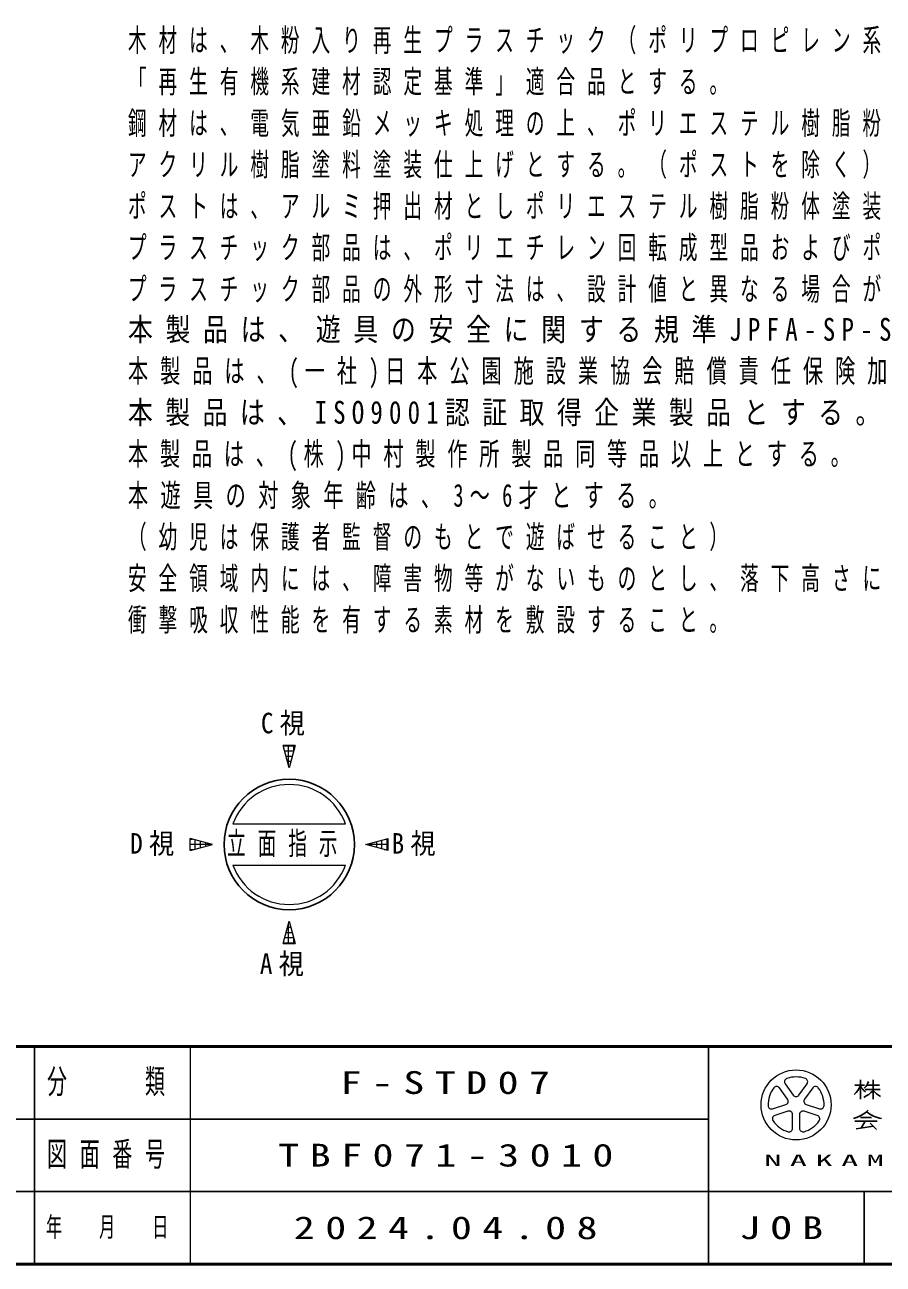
# Model space of a CAD drawing. Units: millimetres on the paper. Extents: x -385 to 0, y -594 to 267.
# Drawn here: x -135.9 to -53.2, y 0 to 119.5 of the extents above; entities that cross this region are included whole.
import ezdxf

# ---------------------------------------------------------------- set-up
doc = ezdxf.new("R2010")
doc.units = ezdxf.units.MM
doc.layers.add('LY_1', color=7, linetype='Continuous', lineweight=25)
doc.styles.add('ＭＳ ゴシック', font='')
doc.styles.get('ＭＳ ゴシック').set_extended_font_data('MS Gothic')

msp = doc.modelspace()

# ---------------------------------------------------------------- linework, layer by layer
at = {"layer": 'LY_1', "lineweight": 13}
for p, q in [((-109.867, 50.023), (-111.025, 50.023)), ((-110.446, 47.863), (-111.025, 50.023)), ((-111.018, 50), (-109.873, 50)), ((-111, 49.931), (-111, 50.023)), ((-110.884, 49.5), (-110.007, 49.5)), ((-110.5, 48.065), (-110.5, 50.023)), ((-109.867, 50.023), (-110.446, 47.863)), ((-110, 49.527), (-110, 50.023)), ((-110.75, 49), (-110.141, 49)), ((-110.616, 48.5), (-110.275, 48.5)), ((-110.482, 48), (-110.409, 48)), ((-115.875, 42.477), (-105.017, 42.477)), ((-119.991, 39.899), (-119.991, 41.056)), ((-117.831, 40.477), (-119.991, 41.056)), ((-119.991, 41), (-119.782, 41)), ((-119.5, 40.03), (-119.5, 40.925)), ((-119, 40.164), (-119, 40.791)), ((-118.5, 40.298), (-118.5, 40.657)), ((-103.06, 40.477), (-100.9, 41.056)), ((-102, 40.193), (-102, 40.761)), ((-101.5, 40.059), (-101.5, 40.895)), ((-101.11, 41), (-100.9, 41)), ((-101, 39.925), (-101, 41.029)), ((-100.9, 39.899), (-100.9, 41.056)), ((-119.991, 40.5), (-117.916, 40.5)), ((-119.991, 39.899), (-117.831, 40.477)), ((-119.991, 40), (-119.613, 40)), ((-118, 40.432), (-118, 40.523)), ((-100.9, 39.899), (-103.06, 40.477)), ((-103, 40.461), (-103, 40.494)), ((-102.976, 40.5), (-100.9, 40.5)), ((-102.5, 40.327), (-102.5, 40.627)), ((-101.278, 40), (-100.9, 40)), ((-115.875, 38.477), (-105.017, 38.477)), ((-111.025, 30.932), (-110.446, 33.092)), ((-110.604, 32.5), (-110.287, 32.5)), ((-110.5, 30.932), (-110.5, 32.889)), ((-110.47, 33), (-110.421, 33)), ((-110.446, 33.092), (-109.867, 30.932)), ((-110.872, 31.5), (-110.019, 31.5)), ((-110.738, 32), (-110.153, 32)), ((-110, 30.932), (-110, 31.428)), ((-111.025, 30.932), (-109.867, 30.932)), ((-111.006, 31), (-109.885, 31)), ((-111, 30.932), (-111, 31.023)), ((-120, 21), (-120, 0)), ((-62.39, 15.917), (-63.175, 16.997)), ((-62.629, 17.393), (-61.844, 16.313)), ((-61.298, 16.313), (-60.513, 17.393)), ((-59.967, 16.997), (-60.752, 15.917)), ((-63.828, 14.985), (-62.559, 15.397)), ((-62.35, 14.755), (-63.62, 14.343)), ((-61.908, 13.099), (-61.908, 14.434)), ((-61.233, 14.434), (-61.233, 13.099)), ((-59.522, 14.343), (-60.792, 14.755)), ((-60.583, 15.397), (-59.313, 14.985))]:
    msp.add_line(p, q, dxfattribs=at)
at = {"layer": 'LY_1', "lineweight": 50}
for p, q in [((-385, 21), (0, 21)), ((-385, 0), (0, 0))]:
    msp.add_line(p, q, dxfattribs=at)
at = {"layer": 'LY_1', "color": 211}
for p, q in [((-135, 21), (-135, 0)), ((-70, 21), (-70, 0)), ((-187.5, 14), (-70, 14)), ((-242.5, 7), (0, 7))]:
    msp.add_line(p, q, dxfattribs=at)
at = {"layer": 'LY_1'}
for p, q in [((-55.901, 17.253), (-54.956, 17.253)), ((-55.361, 17.793), (-55.361, 15.903)), ((-54.915, 16.848), (-53.471, 16.848)), ((-54.769, 17.253), (-53.525, 17.253)), ((-54.146, 17.793), (-54.146, 15.903)), ((-55.901, 13.784), (-53.741, 13.784)), ((-55.765, 13.067), (-54.113, 13.304)), ((-55.361, 14.148), (-54.281, 14.148)), ((-54.899, 13.784), (-55.289, 13.136)), ((-54.416, 13.607), (-53.81, 13.001)), ((-55, 7), (-55, 0))]:
    msp.add_line(p, q, dxfattribs=at)
msp.add_circle((-110.446, 40.477), 6.286, dxfattribs=at)
at = {"layer": 'LY_1', "lineweight": 13}
msp.add_circle((-61.571, 15.363), 3.375, dxfattribs=at)
for centre, radius, start, end in [((-110.446, 40.477), 5.786, 20.22325, 159.77675), ((-110.446, 40.477), 5.786, 200.22325, 339.77675), ((-61.571, 15.363), 2.7, 70.60155, 109.39847), ((-61.571, 15.363), 2.7, 142.60154, 181.39846), ((-63.448, 16.798), 0.338, 35.99999, 142.60154), ((-62.356, 17.592), 0.338, 109.39847, 215.99997), ((-60.786, 17.592), 0.338, 324, 70.60155), ((-59.694, 16.798), 0.338, 37.39846, 143.99995), ((-61.571, 15.363), 2.7, 358.60155, 37.39847), ((-62.663, 15.718), 0.338, 287.99998, 35.99999), ((-61.571, 16.512), 0.338, 215.99998, 324), ((-60.479, 15.718), 0.338, 143.99996, 251.99999), ((-63.933, 15.306), 0.338, 181.39848, 287.99997), ((-62.246, 14.434), 0.338, 359.99997, 107.99999), ((-60.896, 14.434), 0.338, 71.99997, 179.99999), ((-59.209, 15.306), 0.338, 252.00001, 358.60156), ((-63.516, 14.022), 0.338, 107.99999, 214.60154), ((-61.571, 15.363), 2.7, 214.60156, 253.39848), ((-61.571, 15.363), 2.7, 286.60155, 325.39847), ((-59.626, 14.022), 0.338, 325.39847, 71.99996), ((-62.246, 13.099), 0.338, 253.39847, 359.99997), ((-60.896, 13.099), 0.338, 179.99999, 286.60154)]:
    msp.add_arc(centre, radius, start, end, dxfattribs=at)
at = {"layer": 'LY_1'}
for centre, radius, start, end in [((-57.466, 18.084), 2.285, 311.36185, 337.13638), ((-53.383, 18.427), 2.345, 212.50346, 230.00631), ((-56.374, 18.818), 3.034, 295.86917, 317.23867), ((-56.002, 18.047), 1.467, 313.72108, 343.54317), ((-51.918, 18.818), 3.034, 222.76131, 240.10806), ((-56.898, 17.257), 3.32, 285.11261, 313.40619), ((-52.77, 17.194), 3.192, 231.17281, 259.75506)]:
    msp.add_arc(centre, radius, start, end, dxfattribs=at)

# ---------------------------------------------------------------- texts
at = {"layer": 'LY_1', "style": 'ＭＳ ゴシック'}
for s, insert, char_height, attachment_point in [('\\T1.64;\\W0.6;木材は、木粉入り再生プラスチック（ポリプロピレン系、色：サンディーブラウン）とし、', (-126, 119.16), 2.199, 1), ('\\T1.64;\\W0.6;「再生有機系建材認定基準」適合品とする。', (-126, 115.16), 2.199, 1), ('\\T1.64;\\W0.6;鋼材は、電気亜鉛メッキ処理の上、ポリエステル樹脂粉体塗装または', (-126, 111.16), 2.199, 1), ('\\T1.64;\\W0.6;アクリル樹脂塗料塗装仕上げとする。（ポストを除く）', (-126, 107.16), 2.199, 1), ('\\T1.64;\\W0.6;ポストは、アルミ押出材としポリエステル樹脂粉体塗装仕上げとする。', (-126, 103.16), 2.199, 1), ('\\T1.64;\\W0.6;プラスチック部品は、ポリエチレン回転成型品およびポリエチレン板とする。', (-126, 99.16), 2.199, 1), ('\\T1.64;\\W0.6;プラスチック部品の外形寸法は、設計値と異なる場合があります。', (-126, 95.16), 2.199, 1), ('\\T1.51;\\W0.8;本製品は、遊具の安全に関する規準JPFA-SP-S:2024適合製品とする。', (-126, 91.257), 2.199, 1), ('\\T1.59;\\W0.65;本製品は、(一社)日本公園施設業協会賠償責任保険加入製品とする。', (-126, 87.257), 2.199, 1), ('\\T1.5;\\W0.8;本製品は、ISO9001認証取得企業製品とする。', (-126, 83.257), 2.199, 1), ('\\T1.58;\\W0.65;本製品は、(株)中村製作所製品同等品以上とする。', (-126, 79.257), 2.199, 1), ('\\T1.61;\\W0.65;本遊具の対象年齢は、3～6才とする。', (-126, 75.257), 2.199, 1), ('\\T1.64;\\W0.6;（幼児は保護者監督のもとで遊ばせること）', (-126, 71.257), 2.199, 1), ('\\T1.64;\\W0.6;安全領域内には、障害物等がないものとし、落下高さに見合った', (-126, 67.257), 2.199, 1), ('\\T1.64;\\W0.6;衝撃吸収性能を有する素材を敷設すること。', (-126, 63.257), 2.199, 1), ('\\T1.5;\\W0.9;C視', (-110.446, 52.083), 1.979, 5), ('\\T1.5;\\W0.9;D視', (-123.051, 40.477), 1.979, 5), ('\\T1.64;\\W0.6;立面指示', (-116.446, 40.477), 2.199, 4), ('\\T1.5;\\W0.9;B視', (-97.84, 40.477), 1.979, 5), ('\\T1.5;\\W0.9;A視', (-110.546, 28.872), 1.979, 5), ('\\T1.5;\\W1.35;F-STD07', (-105.5, 17.5), 2.199, 4), ('\\T1.5;\\W1.35;TBF071-3010', (-111.5, 10.5), 2.199, 4), ('\\T1.5;\\W1.35;2024.04.08', (-110, 3.5), 2.199, 4)]:
    msp.add_mtext(s, dxfattribs=dict(at, insert=insert, char_height=char_height, attachment_point=attachment_point))
at = {"layer": 'LY_1', "color": 4, "attachment_point": 5, "style": 'ＭＳ ゴシック'}
for s, insert, char_height in [('\\T1.64;\\W0.6;分\u3000\u3000類', (-127.5, 17.5), 2.346), ('\\T1.64;\\W0.6;図面番号', (-127.5, 10.5), 2.346), ('\\T1.5;\\W2.2;NAKAMURA\\~MFG.CORPORATION', (-35, 10), 1.1), ('\\T1.64;\\W0.6;年\u3000月\u3000日', (-127.5, 3.5), 1.906), ('\\T1.5;\\W1.35;JOB', (-62.5, 3.5), 2.199)]:
    msp.add_mtext(s, dxfattribs=dict(at, insert=insert, char_height=char_height))

doc.saveas('drawing.dxf')
